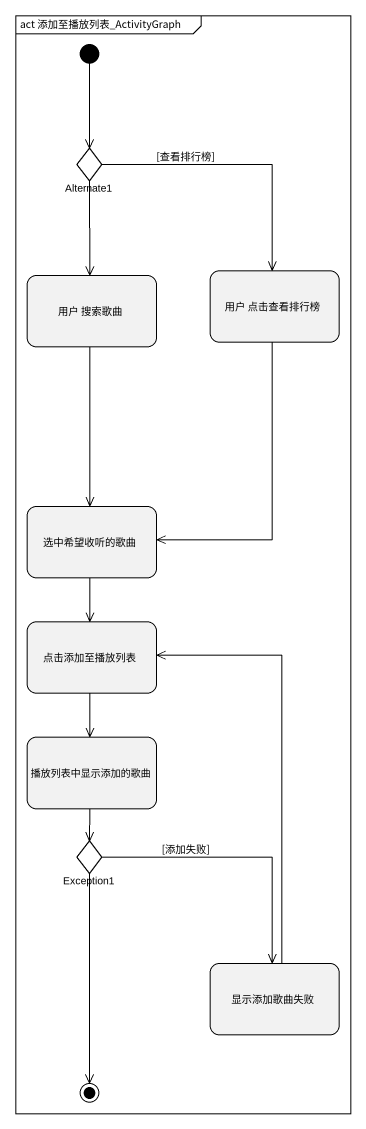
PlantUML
@startuml
mainframe act 添加至播放列表_ActivityGraph
hide empty description
state Alternate1 <<choice>>
state "用户 点击查看排行榜" as 用户_点击查看排行榜
state "用户 搜索歌曲" as 用户_搜索歌曲
state 选中希望收听的歌曲
state 点击添加至播放列表
state 播放列表中显示添加的歌曲
state Exception1 <<choice>>
state 显示添加歌曲失败
[*] --> Alternate1
Alternate1 --> 用户_点击查看排行榜 : [查看排行榜]
Alternate1 --> 用户_搜索歌曲
用户_点击查看排行榜 --> 选中希望收听的歌曲
用户_搜索歌曲 --> 选中希望收听的歌曲
选中希望收听的歌曲 --> 点击添加至播放列表
点击添加至播放列表 --> 播放列表中显示添加的歌曲
播放列表中显示添加的歌曲 --> Exception1
Exception1 --> 显示添加歌曲失败 : [添加失败]
显示添加歌曲失败 -up-> 点击添加至播放列表
Exception1 --> [*]
@enduml
